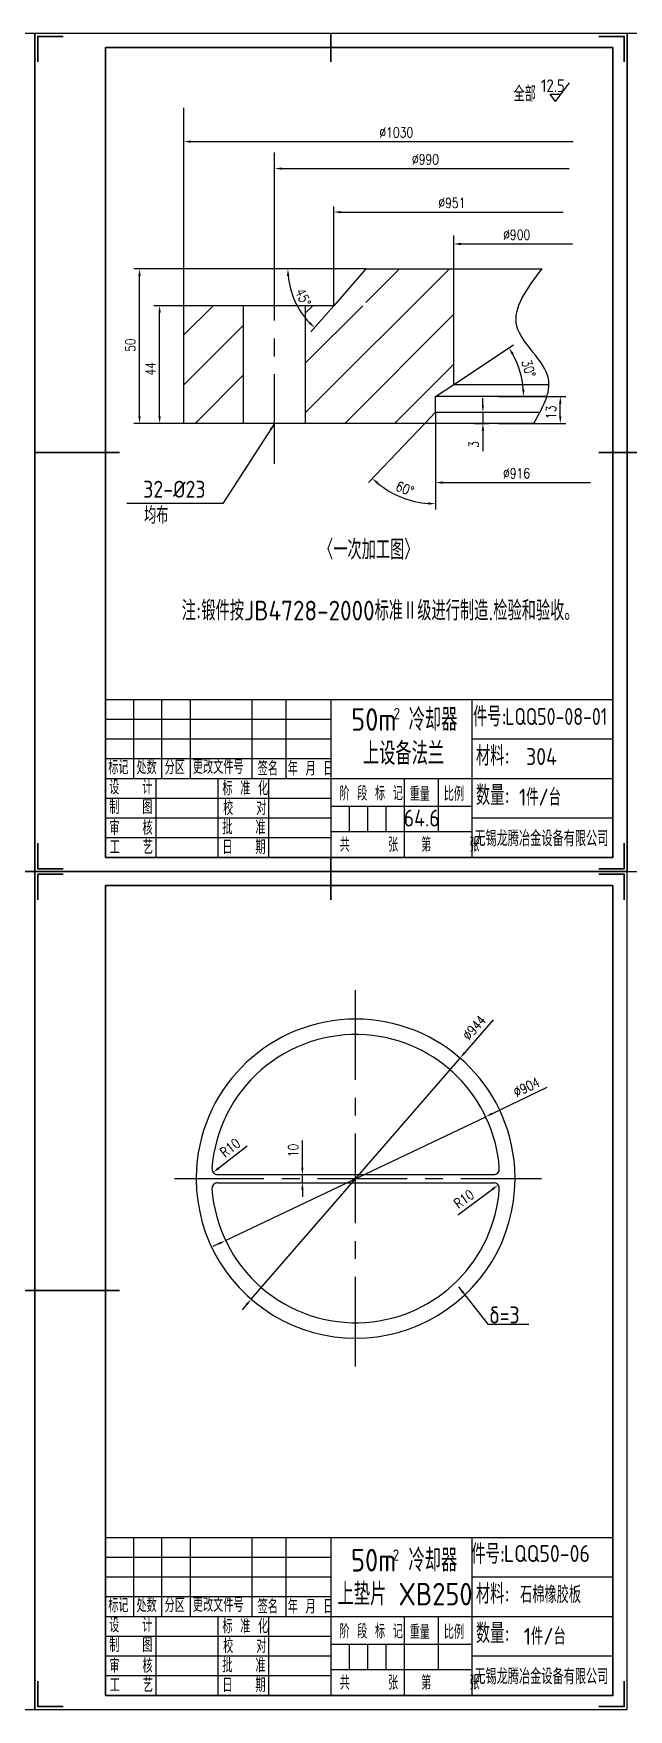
# Paper-space layout '布局1' of a CAD drawing. Extents: x 1187 to 4862, y -125 to 1349.
# Drawn here: x 3104 to 3315, y -125 to 469 of the extents above; entities that cross this region are included whole.
import ezdxf

# ---------------------------------------------------------------- set-up
doc = ezdxf.new("R2010")
doc.units = 0
doc.header["$MEASUREMENT"] = 0
doc.linetypes.add('CENTER', pattern=[50.8, 31.75, -6.35, 6.35, -6.35])
doc.layers.get('DEFPOINTS').update_dxf_attribs({"linetype": 'CONTINUOUS'})
for name, color, linetype in [('一般注释', 5, 'CONTINUOUS'), ('中心线', 1, 'CENTER'), ('可见轮廓线', 7, 'CONTINUOUS'), ('图框_外框线', 7, 'CONTINUOUS'), ('图框_标题栏文字', 6, 'CONTINUOUS'), ('填充剖面线', 3, 'CONTINUOUS'), ('尺寸标注', 5, 'CONTINUOUS'), ('细实线', 2, 'CONTINUOUS')]:
    doc.layers.add(name, color=color, linetype=linetype)
doc.layers.add('图框_内框线', color=5, linetype='CONTINUOUS', lineweight=30)
doc.layers.add('图框_角线', color=5, linetype='CONTINUOUS', lineweight=30)
doc.styles.add('TH_GBDIM', font='romans.shx', dxfattribs={"width": 0.8, "bigfont": 'gbcbig.shx'})
doc.styles.add('工程字', font='gbenor.shx', dxfattribs={"bigfont": 'gbcbig.shx'})
doc.styles.add('总图名称', font='gbenor.shx', dxfattribs={"height": 8, "bigfont": 'gbcbig.shx'})
doc.dimstyles.new('TH_GBDIM', dxfattribs={"dimtxt": 3.5, "dimasz": 2.5, "dimexe": 2, "dimexo": 0, "dimgap": 1.5, "dimtad": 1, "dimdec": 1, "dimzin": 0, "dimdsep": 46, "dimtxsty": 'TH_GBDIM', "dimcen": 2.5, "dimclrd": 130, "dimclre": 130, "dimclrt": 3, "dimadec": 0, "dimazin": 0, "dimtfac": 0.714286, "dimtdec": 1, "dimtmove": 0, "dimatfit": 3, "dimfxl": 0, "dimtolj": 1, "dimtzin": 0, "dimlwd": -1, "dimlwe": -1, "dimarcsym": 0})

# ---------------------------------------------------------------- blocks, each defined once
blk = doc.blocks.new('*D79')
at = {"layer": 'DEFPOINTS', "color": 0}
for p in [(3142.06, 385.64), (3222.32, 385.64), (3157.8, 330.82)]:
    blk.add_point(p, dxfattribs=at)
at = {"layer": '一般注释', "color": 5}
for p, q in [((3222.32, 385.64), (3140.06, 385.64)), ((3142.06, 333.32), (3142.06, 383.14)), ((3157.8, 330.82), (3140.06, 330.82))]:
    blk.add_line(p, q, dxfattribs=at)
for points in [[(3141.64, 383.14), (3142.47, 383.14), (3142.06, 385.64)], [(3141.64, 333.32), (3142.47, 333.32), (3142.06, 330.82)]]:
    blk.add_solid(points, dxfattribs=at)
at = {"layer": '一般注释', "color": 5, "insert": (3138.81, 358.56), "char_height": 3.5, "attachment_point": 5, "rotation": 90, "style": 'TH_GBDIM'}
blk.add_mtext('\\A1;50', dxfattribs=at)
blk = doc.blocks.new('*D80')
at = {"layer": 'DEFPOINTS', "color": 0}
for p in [(3269.33, 340.37), (3291.27, 340.37), (3269.33, 330.82)]:
    blk.add_point(p, dxfattribs=at)
at = {"layer": '一般注释', "color": 5}
for p, q in [((3269.33, 340.37), (3293.27, 340.37)), ((3291.27, 333.32), (3291.27, 337.87)), ((3269.33, 330.82), (3293.27, 330.82))]:
    blk.add_line(p, q, dxfattribs=at)
for points in [[(3290.86, 337.87), (3291.69, 337.87), (3291.27, 340.37)], [(3290.86, 333.32), (3291.69, 333.32), (3291.27, 330.82)]]:
    blk.add_solid(points, dxfattribs=at)
at = {"layer": '一般注释', "color": 5, "insert": (3288.02, 334.78), "char_height": 3.5, "attachment_point": 5, "rotation": 90, "style": 'TH_GBDIM'}
blk.add_mtext('\\A1;13', dxfattribs=at)
blk = doc.blocks.new('*D81')
at = {"layer": 'DEFPOINTS', "color": 0}
for p in [(3253.51, 344.67), (3277.66, 346.41), (3247, 340.37), (3247, 340.37), (3286.5, 340.37)]:
    blk.add_point(p, dxfattribs=at)
at = {"layer": '一般注释', "color": 5}
blk.add_line((3253.51, 344.67), (3274.73, 358.7), dxfattribs=at)
blk.add_arc((3247, 340.37), 31.25, 4.58546, 28.88931, dxfattribs=at)
for points in [[(3274, 355.24), (3274.72, 355.68), (3273.07, 357.6)], [(3278.57, 342.88), (3277.73, 342.85), (3278.25, 340.37)]]:
    blk.add_solid(points, dxfattribs=at)
at = {"layer": '一般注释', "color": 5, "insert": (3280.04, 350.3), "char_height": 3.5, "attachment_point": 5, "rotation": 286.73739, "style": 'TH_GBDIM'}
blk.add_mtext('\\A1;30%%D', dxfattribs=at)
blk = doc.blocks.new('*D82')
at = {"layer": 'DEFPOINTS', "color": 0}
for p in [(3260.86, 334.78), (3263.82, 334.78), (3260.86, 330.82)]:
    blk.add_point(p, dxfattribs=at)
at = {"layer": '一般注释', "color": 5}
for p, q in [((3263.82, 337.28), (3263.82, 339.78)), ((3260.86, 334.78), (3265.82, 334.78)), ((3263.82, 334.78), (3263.82, 330.82)), ((3260.86, 330.82), (3265.82, 330.82)), ((3263.82, 328.32), (3263.82, 320.95))]:
    blk.add_line(p, q, dxfattribs=at)
for points in [[(3263.41, 337.28), (3264.24, 337.28), (3263.82, 334.78)], [(3263.41, 328.32), (3264.24, 328.32), (3263.82, 330.82)]]:
    blk.add_solid(points, dxfattribs=at)
at = {"layer": '一般注释', "color": 5, "insert": (3260.57, 323.39), "char_height": 3.5, "attachment_point": 5, "rotation": 90, "style": 'TH_GBDIM'}
blk.add_mtext('\\A1;3', dxfattribs=at)
blk = doc.blocks.new('*D83')
at = {"layer": 'DEFPOINTS', "color": 0}
for p in [(3247, 334.78), (3247, 334.78), (3243.21, 330.82), (3247, 313.88), (3231.21, 306.47)]:
    blk.add_point(p, dxfattribs=at)
at = {"layer": '一般注释', "color": 5}
for p, q in [((3243.21, 330.82), (3223.21, 309.91)), ((3247, 313.88), (3247, 300.36))]:
    blk.add_line(p, q, dxfattribs=at)
blk.add_arc((3247, 334.78), 32.42, 230.68489, 265.58115, dxfattribs=at)
for points in [[(3226.18, 309.39), (3226.74, 310.01), (3224.59, 311.36)], [(3244.52, 302.87), (3244.49, 302.04), (3247, 302.36)]]:
    blk.add_solid(points, dxfattribs=at)
at = {"layer": '一般注释', "color": 5, "insert": (3236.14, 307.71), "char_height": 3.5, "attachment_point": 5, "rotation": 338.13302, "style": 'TH_GBDIM'}
blk.add_mtext('\\A1;60%%D', dxfattribs=at)
blk = doc.blocks.new('*D90')
at = {"layer": 'DEFPOINTS', "color": 0}
for p in [(3149.18, 372.55), (3157.8, 372.55), (3157.8, 330.82)]:
    blk.add_point(p, dxfattribs=at)
at = {"layer": '可见轮廓线', "color": 5}
for p, q in [((3157.8, 372.55), (3147.18, 372.55)), ((3149.18, 333.32), (3149.18, 370.05)), ((3157.8, 330.82), (3147.18, 330.82))]:
    blk.add_line(p, q, dxfattribs=at)
for points in [[(3148.77, 370.05), (3149.6, 370.05), (3149.18, 372.55)], [(3148.77, 333.32), (3149.6, 333.32), (3149.18, 330.82)]]:
    blk.add_solid(points, dxfattribs=at)
at = {"layer": '可见轮廓线', "color": 5, "insert": (3145.93, 350.16), "char_height": 3.5, "attachment_point": 5, "rotation": 90, "style": 'TH_GBDIM'}
blk.add_mtext('\\A1;44', dxfattribs=at)
blk = doc.blocks.new('*D95')
at = {"layer": 'DEFPOINTS', "color": 0}
for p in [(3222.32, 385.64), (3222.32, 385.64), (3284.82, 385.64), (3195.77, 377.87), (3210.92, 372.55)]:
    blk.add_point(p, dxfattribs=at)
at = {"layer": '尺寸标注', "color": 5}
for p, q in [((3222.32, 385.64), (3192.65, 385.64)), ((3210.92, 372.55), (3202.84, 363.27))]:
    blk.add_line(p, q, dxfattribs=at)
blk.add_arc((3222.32, 385.64), 27.66, 185.17988, 223.77167, dxfattribs=at)
for points in [[(3194.35, 383.13), (3195.18, 383.16), (3194.65, 385.64)], [(3202.63, 366.81), (3202.05, 366.2), (3204.15, 364.78)]]:
    blk.add_solid(points, dxfattribs=at)
at = {"layer": '尺寸标注', "color": 5, "insert": (3200.1, 375.53), "char_height": 3.5, "attachment_point": 5, "rotation": 294.47577, "style": 'TH_GBDIM'}
blk.add_mtext('\\A1;45%%D', dxfattribs=at)
blk = doc.blocks.new('*D208')
at = {"layer": 'DEFPOINTS', "color": 0}
for p in [(3168.16, 65.38), (3169.74, 66.6)]:
    blk.add_point(p, dxfattribs=at)
at = {"layer": '一般注释', "color": 5}
blk.add_line((3180.2, 74.65), (3170.14, 66.9), dxfattribs=at)
blk.add_solid([(3169.88, 67.23), (3170.39, 66.57), (3168.16, 65.38)], dxfattribs=at)
at = {"layer": '一般注释', "color": 5, "insert": (3174.18, 74.11), "char_height": 3.5, "attachment_point": 5, "rotation": 37.56331, "style": 'TH_GBDIM'}
blk.add_mtext('\\A1;R10', dxfattribs=at)
blk = doc.blocks.new('*D207')
at = {"layer": 'DEFPOINTS', "color": 0}
for p in [(3194.37, 64.6), (3194.37, 61.73), (3199.81, 64.6)]:
    blk.add_point(p, dxfattribs=at)
at = {"layer": '一般注释', "color": 5}
for p, q in [((3199.81, 67.1), (3199.81, 76.73)), ((3194.37, 64.6), (3201.81, 64.6)), ((3194.37, 61.73), (3201.81, 61.73)), ((3199.81, 61.73), (3199.81, 64.6)), ((3199.81, 59.23), (3199.81, 56.73))]:
    blk.add_line(p, q, dxfattribs=at)
for points in [[(3199.39, 67.1), (3200.23, 67.1), (3199.81, 64.6)], [(3199.39, 59.23), (3200.23, 59.23), (3199.81, 61.73)]]:
    blk.add_solid(points, dxfattribs=at)
at = {"layer": '一般注释', "color": 5, "insert": (3196.56, 73.17), "char_height": 3.5, "attachment_point": 5, "rotation": 90, "style": 'TH_GBDIM'}
blk.add_mtext('\\A1;10', dxfattribs=at)
blk = doc.blocks.new('*D206')
at = {"layer": 'DEFPOINTS', "color": 0}
for p in [(3264.82, 85.12), (3172.58, 41.21)]:
    blk.add_point(p, dxfattribs=at)
at = {"layer": '一般注释', "color": 5}
for p, q in [((3286.53, 95.45), (3267.07, 86.19)), ((3172.58, 41.21), (3264.82, 85.12)), ((3170.32, 40.14), (3168.06, 39.06))]:
    blk.add_line(p, q, dxfattribs=at)
for points in [[(3266.9, 86.57), (3267.25, 85.81), (3264.82, 85.12)], [(3170.14, 40.51), (3170.5, 39.76), (3172.58, 41.21)]]:
    blk.add_solid(points, dxfattribs=at)
at = {"layer": '一般注释', "color": 5, "insert": (3279.32, 95.62), "char_height": 3.5, "attachment_point": 5, "rotation": 25.45444, "style": 'TH_GBDIM'}
blk.add_mtext('\\A1;%%C904', dxfattribs=at)
blk = doc.blocks.new('*D205')
at = {"layer": 'DEFPOINTS', "color": 0}
for p in [(3255.72, 105.9), (3181.68, 20.43)]:
    blk.add_point(p, dxfattribs=at)
at = {"layer": '一般注释', "color": 5}
for p, q in [((3267.42, 119.4), (3257.36, 107.79)), ((3181.68, 20.43), (3255.72, 105.9)), ((3180.04, 18.54), (3178.4, 16.65))]:
    blk.add_line(p, q, dxfattribs=at)
for points in [[(3257.04, 108.06), (3257.67, 107.52), (3255.72, 105.9)], [(3179.73, 18.81), (3180.36, 18.27), (3181.68, 20.43)]]:
    blk.add_solid(points, dxfattribs=at)
at = {"layer": '一般注释', "color": 5, "insert": (3260.75, 116.67), "char_height": 3.5, "attachment_point": 5, "rotation": 49.09907, "style": 'TH_GBDIM'}
blk.add_mtext('\\A1;%%C944', dxfattribs=at)
blk = doc.blocks.new('*D209')
at = {"layer": 'DEFPOINTS', "color": 0}
for p in [(3267.66, 59.73), (3269.26, 60.92)]:
    blk.add_point(p, dxfattribs=at)
at = {"layer": '尺寸标注', "color": 5}
blk.add_line((3254.93, 50.3), (3267.25, 59.43), dxfattribs=at)
blk.add_solid([(3267.01, 59.77), (3267.5, 59.1), (3269.26, 60.92)], dxfattribs=at)
at = {"layer": '尺寸标注', "color": 5, "insert": (3257.09, 55.95), "char_height": 3.5, "attachment_point": 5, "rotation": 36.53016, "style": 'TH_GBDIM'}
blk.add_mtext('\\A1;R10', dxfattribs=at)

psp = doc.layouts.new('布局1')

# ---------------------------------------------------------------- hatches: boundary and pattern name
at = {"layer": '填充剖面线'}
h = psp.add_hatch(dxfattribs=at)
h.set_pattern_fill('ANSI31', color=256, scale=100, style=0)
h.set_pattern_definition([(45, (529.547, -940.234), (-8.838835, 8.838835), [])])
h.paths.add_polyline_path([(3178.971, 372.555), (3157.802, 372.555), (3157.802, 330.819), (3178.971, 330.819)])
h.paths.add_polyline_path([(3247.003, 340.365), (3253.511, 344.668), (3253.511, 385.642), (3222.315, 385.642), (3222.315, 372.555), (3200.971, 372.555), (3200.971, 330.819), (3243.208, 330.819), (3247.003, 334.785)])

# ---------------------------------------------------------------- linework, layer by layer
at = {"layer": '一般注释'}
for p, q in [((3289.564, 444.913), (3294.569, 451.529)), ((3289.564, 444.913), (3287.626, 447.475)), ((3287.626, 447.475), (3291.503, 447.475))]:
    psp.add_line(p, q, dxfattribs=at)
at = {"layer": '一般注释', "color": 5}
for p, q in [((3157.802, 372.555), (3157.802, 442.686)), ((3160.302, 430.711), (3295.811, 430.711)), ((3253.511, 385.642), (3253.511, 397.428)), ((3256.011, 394.445), (3295.602, 394.445)), ((3247.003, 334.785), (3247.003, 313.877)), ((3249.503, 309.872), (3302.008, 309.872))]:
    psp.add_line(p, q, dxfattribs=at)
for points in [[(3160.302, 431.127), (3160.302, 430.294), (3157.802, 430.711)], [(3256.011, 394.862), (3256.011, 394.028), (3253.511, 394.445)], [(3249.503, 310.288), (3249.503, 309.455), (3247.003, 309.872)]]:
    psp.add_solid(points, dxfattribs=at)
at = {"layer": '中心线'}
for p, q in [((3189.971, 316.489), (3189.971, 389.605)), ((3218.698, -3.404), (3218.698, 132.172)), ((3154.409, 63.164), (3284.556, 63.164))]:
    psp.add_line(p, q, dxfattribs=at)
at = {"layer": '可见轮廓线', "color": 5}
for p, q in [((3189.971, 389.605), (3189.971, 426.886)), ((3192.471, 421.144), (3294.462, 421.144)), ((3210.919, 372.555), (3210.919, 407.741)), ((3213.419, 405.741), (3292.256, 405.741))]:
    psp.add_line(p, q, dxfattribs=at)
at = {"layer": '可见轮廓线'}
for p, q in [((3222.315, 385.642), (3210.919, 372.555)), ((3222.315, 385.642), (3284.816, 385.642)), ((3253.511, 344.668), (3253.511, 385.642)), ((3157.802, 330.819), (3157.802, 372.555)), ((3210.919, 372.555), (3157.802, 372.555)), ((3178.971, 330.819), (3178.971, 372.555)), ((3200.971, 330.819), (3200.971, 372.555)), ((3247.003, 340.365), (3253.511, 344.668)), ((3253.511, 344.668), (3287.243, 344.668)), ((3247.003, 334.785), (3247.003, 340.365)), ((3286.498, 340.365), (3247.003, 340.365)), ((3247.003, 334.785), (3243.208, 330.819)), ((3247.003, 334.785), (3284.05, 334.785)), ((3281.84, 330.819), (3157.802, 330.819)), ((3169.741, 64.598), (3267.655, 64.598)), ((3169.741, 61.729), (3267.655, 61.729))]:
    psp.add_line(p, q, dxfattribs=at)
for centre, radius, start, end in [((3218.698, 63.164), 56.541, 3.715981, 176.284019), ((3218.698, 63.164), 51.077, 85.968947, 175.98711), ((3218.698, 63.164), 51.077, 4.114089, 85.968947), ((3218.698, 63.164), 56.541, 176.284019, 3.715981), ((3169.741, 66.598), 2, 175.98711, 270), ((3267.655, 66.598), 2, 270, 4.01289), ((3218.698, 63.164), 51.077, 4.01289, 4.114089), ((3169.741, 59.729), 2, 90, 184.01289), ((3218.698, 63.164), 51.077, 184.01289, 274.031053), ((3218.698, 63.164), 51.077, 274.031053, 355.98711), ((3267.655, 59.729), 2, 355.98711, 90)]:
    psp.add_arc(centre, radius, start, end, dxfattribs=at)
at = {"layer": '可见轮廓线', "color": 5}
for points in [[(3192.471, 421.561), (3192.471, 420.727), (3189.971, 421.144)], [(3213.419, 406.157), (3213.419, 405.324), (3210.919, 405.741)]]:
    psp.add_solid(points, dxfattribs=at)
at = {"layer": '图框_内框线'}
for points in [[(3129.959, 177.026), (3309.959, 177.026), (3309.959, 464.026), (3129.959, 464.026)], [(3129.959, -119.974), (3309.959, -119.974), (3309.959, 167.026), (3129.959, 167.026)]]:
    psp.add_lwpolyline(points, close=True, dxfattribs=at)
for points in [[(3209.959, 469.026), (3209.959, 459.026)], [(3104.959, 320.526), (3134.959, 320.526)], [(3314.959, 320.526), (3304.959, 320.526)], [(3314.959, 320.526), (3344.959, 320.526)], [(3209.959, 172.026), (3209.959, 177.026)], [(3209.959, 172.026), (3209.959, 162.026)], [(3104.959, 23.526), (3094.959, 23.526)], [(3104.959, 23.526), (3134.959, 23.526)]]:
    psp.add_lwpolyline(points, dxfattribs=at)
at = {"layer": '图框_外框线'}
for p, q in [((3129.959, 233.026), (3129.959, 177.026)), ((3129.959, 233.026), (3309.959, 233.026)), ((3139.959, 233.026), (3139.959, 205.026)), ((3149.959, 205.026), (3149.959, 233.026)), ((3159.959, 233.026), (3159.959, 205.026)), ((3181.959, 205.026), (3181.959, 233.026)), ((3193.959, 233.026), (3193.959, 205.026)), ((3209.959, 233.026), (3209.959, 177.026)), ((3259.959, 233.026), (3259.959, 177.026)), ((3309.959, 177.026), (3309.959, 233.026)), ((3129.959, 226.026), (3209.959, 226.026)), ((3129.959, 219.026), (3209.959, 219.026)), ((3259.959, 219.026), (3309.959, 219.026)), ((3129.959, 212.026), (3209.959, 212.026)), ((3129.959, 205.026), (3259.959, 205.026)), ((3129.959, 205.026), (3309.959, 205.026)), ((3147.959, 177.026), (3147.959, 205.026)), ((3169.959, 177.026), (3169.959, 205.026)), ((3187.959, 177.026), (3187.959, 205.026)), ((3235.959, 205.026), (3235.959, 177.026)), ((3247.959, 205.026), (3247.959, 186.026)), ((3129.959, 198.026), (3209.959, 198.026)), ((3129.959, 191.026), (3209.959, 191.026)), ((3259.959, 195.026), (3209.959, 195.026)), ((3216.459, 195.026), (3216.459, 186.026)), ((3222.959, 195.026), (3222.959, 186.026)), ((3229.459, 195.026), (3229.459, 186.026)), ((3259.959, 191.026), (3309.959, 191.026)), ((3259.959, 186.026), (3209.959, 186.026)), ((3129.959, 184.026), (3209.959, 184.026)), ((3129.959, 177.026), (3309.959, 177.026)), ((3129.959, -63.974), (3129.959, -119.974)), ((3129.959, -63.974), (3309.959, -63.974)), ((3139.959, -63.974), (3139.959, -91.974)), ((3149.959, -91.974), (3149.959, -63.974)), ((3159.959, -63.974), (3159.959, -91.974)), ((3181.959, -91.974), (3181.959, -63.974)), ((3193.959, -63.974), (3193.959, -91.974)), ((3209.959, -63.974), (3209.959, -119.974)), ((3259.959, -63.974), (3259.959, -119.974)), ((3309.959, -119.974), (3309.959, -63.974)), ((3129.959, -70.974), (3209.959, -70.974)), ((3129.959, -77.974), (3209.959, -77.974)), ((3259.959, -77.974), (3309.959, -77.974)), ((3129.959, -84.974), (3209.959, -84.974)), ((3129.959, -91.974), (3259.959, -91.974)), ((3129.959, -91.974), (3309.959, -91.974)), ((3147.959, -119.974), (3147.959, -91.974)), ((3169.959, -119.974), (3169.959, -91.974)), ((3187.959, -119.974), (3187.959, -91.974)), ((3235.959, -91.974), (3235.959, -119.974)), ((3247.959, -91.974), (3247.959, -110.974)), ((3129.959, -98.974), (3209.959, -98.974)), ((3129.959, -105.974), (3209.959, -105.974)), ((3259.959, -101.974), (3209.959, -101.974)), ((3216.459, -101.974), (3216.459, -110.974)), ((3222.959, -101.974), (3222.959, -110.974)), ((3229.459, -101.974), (3229.459, -110.974)), ((3259.959, -105.974), (3309.959, -105.974)), ((3259.959, -110.974), (3209.959, -110.974)), ((3129.959, -112.974), (3209.959, -112.974)), ((3129.959, -119.974), (3309.959, -119.974))]:
    psp.add_line(p, q, dxfattribs=at)
for points in [[(2684.959, 172.026), (3104.959, 172.026), (3104.959, 469.026), (2684.959, 469.026)], [(3104.959, 172.026), (3314.959, 172.026), (3314.959, 469.026), (3104.959, 469.026)], [(3314.959, 172.026), (3734.959, 172.026), (3734.959, 469.026), (3314.959, 469.026)], [(2894.959, -124.974), (3104.959, -124.974), (3104.959, 172.026), (2894.959, 172.026)], [(3104.959, -124.974), (3314.959, -124.974), (3314.959, 172.026), (3104.959, 172.026)]]:
    psp.add_lwpolyline(points, close=True, dxfattribs=at)
at = {"layer": '图框_角线', "flags": 128}
for points in [[(3105.959, 459.026), (3105.959, 468.026), (3114.959, 468.026)], [(3304.959, 468.026), (3313.959, 468.026), (3313.959, 459.026)], [(3114.959, 173.026), (3105.959, 173.026), (3105.959, 182.026)], [(3313.959, 182.026), (3313.959, 173.026), (3304.959, 173.026)], [(3105.959, 162.026), (3105.959, 171.026), (3114.959, 171.026)], [(3304.959, 171.026), (3313.959, 171.026), (3313.959, 162.026)], [(3114.959, -123.974), (3105.959, -123.974), (3105.959, -114.974)], [(3313.959, -114.974), (3313.959, -123.974), (3304.959, -123.974)]]:
    psp.add_lwpolyline(points, dxfattribs=at)
at = {"layer": '细实线'}
psp.add_spline([(3281.84, 330.819), (3287.047, 346.739), (3275.889, 365.321), (3284.816, 385.642)], degree=3, dxfattribs=at)

# ---------------------------------------------------------------- texts
at = {"layer": '一般注释'}
for s, height, style, p in [('12.5', 4.5, '工程字', (3284.423, 448.273)), ('全部', 5.5, '工程字', (3274.68, 444.897)), ('32-%%C23', 6, '工程字', (3143.376, 304.514)), ('均布', 6, '工程字', (3143.675, 295.287)), ('〈一次加工图〉', 7, '工程字', (3205.706, 282.595)), ('注:锻件按JB4728-2000标准Ⅱ级进行制造.检验和验收。', 7, '工程字', (3157.012, 260.988)), ('50m 冷却器', 8, '总图名称', (3217.118, 221.89)), ('2', 4, '工程字', (3232.135, 225.993)), ('上设备法兰', 8, '总图名称', (3221.277, 209.855)), ('304', 6, '工程字', (3279.135, 209.764)), ('1件/台', 6, '工程字', (3276.635, 195.363)), ('64.6', 6, '工程字', (3235.741, 187.971)), ('δ=3', 6, '工程字', (3266.059, 11.865)), ('50m 冷却器', 8, '总图名称', (3217.058, -76.077)), ('2', 4, '工程字', (3231.823, -72.242)), ('LQQ50-06', 6, '工程字', (3271.252, -72.689)), ('上垫片 XB250', 8, '总图名称', (3212.297, -88.1)), ('石棉橡胶板', 6, '工程字', (3277.016, -87.262)), ('1件/台', 6, '工程字', (3278.327, -102.041))]:
    psp.add_text(s, height=height, dxfattribs=dict(at, style=style)).set_placement(p)
at = {"layer": '一般注释', "style": '工程字', "width": 0.9}
psp.add_text('LQQ50-08-01', height=6, dxfattribs=at).set_placement((3271.734, 223.962))
at = {"layer": '一般注释', "color": 5, "char_height": 3.5, "attachment_point": 5, "style": 'TH_GBDIM'}
for s, insert in [('%%C1030', (3233.129, 433.961)), ('%%C900', (3275.806, 397.695)), ('%%C916', (3275.755, 313.122))]:
    psp.add_mtext(s, dxfattribs=dict(at, insert=insert))
at = {"layer": '可见轮廓线', "style": '工程字'}
for p in [(3260.793, 180.963), (3260.793, -116.037)]:
    psp.add_text('无锡龙腾冶金设备有限公司', height=5.5, dxfattribs=at).set_placement(p)
at = {"layer": '可见轮廓线', "color": 5, "char_height": 3.5, "attachment_point": 5, "style": 'TH_GBDIM'}
for s, insert in [('%%C990', (3243.467, 424.394)), ('%%C951', (3252.838, 408.991))]:
    psp.add_mtext(s, dxfattribs=dict(at, insert=insert))
at = {"layer": '图框_标题栏文字', "style": '工程字'}
for s, height, p in [('件号:', 7, (3260.322, 223.427)), ('材料:', 7, (3261.367, 209.537)), ('标记', 5, (3130.959, 206.465)), ('处数', 5, (3140.959, 206.465)), ('分区', 5, (3150.959, 206.465)), ('更改文件号', 5, (3160.959, 206.613)), ('签名', 5, (3183.959, 206.026)), ('年 月 日', 5, (3194.633, 206.026)), ('设   计', 5, (3131.294, 199.374)), ('标 准 化', 5, (3171.459, 199.026)), ('阶 段 标 记', 5, (3212.932, 197.226)), ('重量', 5, (3237.85, 197.026)), ('比例', 5, (3249.959, 197.026)), ('数量:', 7, (3261.367, 195.537)), ('制   图', 5, (3131.294, 192.374)), ('校   对', 5, (3171.725, 192.026)), ('审   核', 5, (3131.384, 185.009)), ('批   准', 5, (3171.429, 185.174)), ('共     张   第     张', 5, (3213.033, 179.026)), ('工   艺', 5, (3131.499, 178.174)), ('日   期', 5, (3171.429, 178.174)), ('件号:', 7, (3259.741, -73.367)), ('材料:', 7, (3261.367, -87.463)), ('标记', 5, (3130.959, -90.535)), ('处数', 5, (3140.959, -90.535)), ('分区', 5, (3150.959, -90.535)), ('更改文件号', 5, (3160.959, -90.387)), ('签名', 5, (3183.959, -90.974)), ('年 月 日', 5, (3194.633, -90.974)), ('设   计', 5, (3131.294, -97.626)), ('标 准 化', 5, (3171.459, -97.974)), ('阶 段 标 记', 5, (3212.932, -99.774)), ('重量', 5, (3237.85, -99.974)), ('比例', 5, (3249.959, -99.974)), ('数量:', 7, (3261.367, -101.463)), ('制   图', 5, (3131.294, -104.626)), ('校   对', 5, (3171.725, -104.974)), ('审   核', 5, (3131.384, -111.991)), ('批   准', 5, (3171.429, -111.826)), ('共     张   第     张', 5, (3213.033, -117.974)), ('工   艺', 5, (3131.499, -118.826)), ('日   期', 5, (3171.429, -118.826))]:
    psp.add_text(s, height=height, dxfattribs=at).set_placement(p)

# ---------------------------------------------------------------- dimensions: what is measured, and where the dimension line sits
at = {"layer": '一般注释'}
for base, p1, p2, text, picture, middle in [((3142.056, 385.642), (3157.802, 330.819), (3222.315, 385.642), '50', '*D79', (3142.056, 358.558)), ((3263.823, 334.785), (3260.864, 330.819), (3260.864, 334.785), '3', '*D82', (3263.823, 323.385)), ((3291.275, 340.365), (3269.331, 330.819), (3269.331, 340.365), '13', '*D80', (3291.275, 334.785))]:
    dim = psp.add_linear_dim(base=base, p1=p1, p2=p2, angle=90, text=text, dimstyle='TH_GBDIM', override={"dimclrd": 5, "dimclre": 5, "dimclrt": 5}, dxfattribs=at)
    dim.commit()
    dim.dimension.update_dxf_attribs({"geometry": picture, "text_midpoint": middle, "dimtype": 160})
for base, line1, line2, text, picture, middle in [((3277.659, 346.412), ((3247.003, 340.365), (3253.511, 344.668)), ((3286.498, 340.365), (3247.003, 340.365)), '30%%D', '*D81', (3280.038, 350.299)), ((3231.207, 306.47), ((3247.003, 334.785), (3243.208, 330.819)), ((3247.003, 334.785), (3247.003, 313.877)), '60%%D', '*D83', (3236.137, 307.71))]:
    dim = psp.add_angular_dim_2l(base=base, line1=line1, line2=line2, text=text, dimstyle='TH_GBDIM', override={"dimclrd": 5, "dimclre": 5, "dimclrt": 5}, dxfattribs=at)
    dim.commit()
    dim.dimension.update_dxf_attribs({"geometry": picture, "text_midpoint": middle})
dim = psp.add_diameter_dim_2p(p1=(3181.678, 20.428), p2=(3255.718, 105.9), text='%%C944', dimstyle='TH_GBDIM', override={"dimclrd": 5, "dimclre": 5, "dimclrt": 5}, dxfattribs=at)
dim.commit()
dim.dimension.update_dxf_attribs({"geometry": '*D205', "text_midpoint": (3260.748, 116.669)})
dim = psp.add_diameter_dim_2p(p1=(3172.579, 41.211), p2=(3264.817, 85.117), text='%%C904', dimstyle='TH_GBDIM', override={"dimclrd": 5, "dimclre": 5, "dimclrt": 5}, dxfattribs=at)
dim.commit()
dim.dimension.update_dxf_attribs({"geometry": '*D206', "text_midpoint": (3280.721, 92.687), "dimtype": 163})
dim = psp.add_radius_dim(center=(3169.741, 66.598), mpoint=(3168.156, 65.379), text='R10', dimstyle='TH_GBDIM', override={"dimclrd": 5, "dimclre": 5, "dimclrt": 5, "dimtmove": 1}, dxfattribs=at)
dim.commit()
dim.dimension.update_dxf_attribs({"geometry": '*D208', "text_midpoint": (3176.162, 71.536), "dimtype": 164})
dim = psp.add_linear_dim(base=(3199.809, 64.598), p1=(3194.371, 61.729), p2=(3194.371, 64.598), angle=90, text='10', dimstyle='TH_GBDIM', override={"dimclrd": 5, "dimclre": 5, "dimclrt": 5}, dxfattribs=at)
dim.commit()
dim.dimension.update_dxf_attribs({"geometry": '*D207', "text_midpoint": (3196.559, 73.165)})
at = {"layer": '可见轮廓线'}
dim = psp.add_linear_dim(base=(3149.184, 372.555), p1=(3157.802, 330.819), p2=(3157.802, 372.555), angle=90, text='44', dimstyle='TH_GBDIM', override={"dimclrd": 5, "dimclre": 5, "dimclrt": 5}, dxfattribs=at)
dim.commit()
dim.dimension.update_dxf_attribs({"geometry": '*D90', "text_midpoint": (3149.184, 350.164), "dimtype": 160})
at = {"layer": '尺寸标注'}
dim = psp.add_angular_dim_2l(base=(3195.767, 377.87), line1=((3222.315, 385.642), (3284.816, 385.642)), line2=((3222.315, 385.642), (3210.919, 372.555)), text='45%%D', dimstyle='TH_GBDIM', override={"dimclrd": 5, "dimclre": 5, "dimclrt": 5}, dxfattribs=at)
dim.commit()
dim.dimension.update_dxf_attribs({"geometry": '*D95', "text_midpoint": (3197.139, 374.181), "dimtype": 162})
dim = psp.add_radius_dim(center=(3267.655, 59.729), mpoint=(3269.262, 60.92), text='R10', dimstyle='TH_GBDIM', override={"dimclrd": 5, "dimclre": 5, "dimclrt": 5, "dimtmove": 1}, dxfattribs=at)
dim.commit()
dim.dimension.update_dxf_attribs({"geometry": '*D209', "text_midpoint": (3259.027, 53.338), "dimtype": 164})

# ---------------------------------------------------------------- leaders
at = {"layer": '可见轮廓线'}
psp.add_leader([(3189.971, 330.819), (3171.555, 302.48), (3137.605, 302.48)], dimstyle='TH_GBDIM', override={"dimgap": 1.5, "dimtad": 0, "dimclrd": 5, "dimclre": 5, "dimclrt": 5}, dxfattribs=at)
at = {"layer": '尺寸标注'}
psp.add_leader([(3255.199, 24.852), (3265.567, 11.598), (3280.087, 11.598)], dimstyle='TH_GBDIM', override={"dimgap": 1.5, "dimtad": 0, "dimclrd": 5, "dimclre": 5, "dimclrt": 5}, dxfattribs=at)

doc.saveas('drawing.dxf')
